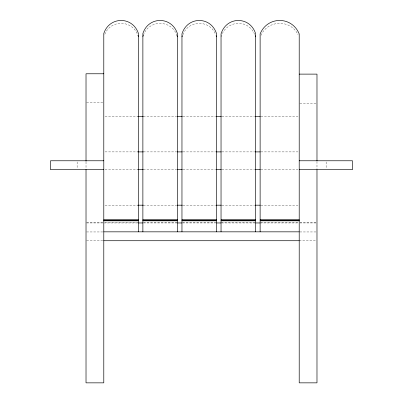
<?xml version="1.0" encoding="UTF-8"?>
<svg xmlns="http://www.w3.org/2000/svg" width="403" height="403" viewBox="0 0 403 403"><rect width="100%" height="100%" fill="white"/><g stroke="black" fill="none" stroke-linecap="round" stroke-linejoin="round"><path stroke-width="0.3" stroke-dasharray="2.02 1.51" d="M182.972 34.623C188.463 19.626 210.094 19.626 215.585 34.623M221.04 36.834C225.967 20.009 248.727 18.357 254.928 35.177M143.397 35.323C148.853 19.183 171.895 19.566 177.008 35.736M104.835 34.255C110.699 19.42 132.194 19.888 137.645 34.794M260.973 35.358C267.869 19.656 290.84 19.238 298.089 34.87M86.63 102.846L103.173 102.846M299.827 103.188L316.37 103.188M105.042 116.356L137.72 116.356M143.372 116.356L176.68 116.356M182.962 116.356L215.64 116.356M221.922 116.356L254.6 116.356M260.882 116.356L297.958 116.356M105.042 151.891L137.72 151.891M143.372 151.891L176.68 151.891M182.962 151.891L215.64 151.891M221.922 151.891L254.6 151.891M260.882 151.891L297.958 151.891M105.042 169.658L137.72 169.658M143.372 169.658L176.68 169.658M182.962 169.658L215.64 169.658M221.922 169.658L254.6 169.658M260.882 169.658L297.958 169.658M105.042 205.187L137.72 205.187M143.372 205.187L176.68 205.187M182.962 205.187L215.64 205.187M221.922 205.187L254.6 205.187M260.882 205.187L297.958 205.187M105.022 222.229L137.811 222.229M143.488 222.229L176.897 222.229M182.574 222.229L216.602 222.229M221.04 222.229L255.069 222.229M260.751 222.229L297.973 222.229M86.63 222.758L103.173 222.758M299.827 222.758L316.37 222.758M86.63 222.955L103.173 222.955M103.788 222.955L137.811 222.955M143.488 222.955L176.897 222.955M182.574 222.955L215.363 222.955M221.66 222.955L255.069 222.955M260.126 222.955L297.973 222.955M299.827 222.955L316.37 222.955M86.63 231.952L103.173 231.952M299.827 231.952L316.37 231.952M86.63 240.722L103.788 240.722M299.212 240.722L316.37 240.722M326.138 161.956L326.138 168.469M316.98 161.482L316.98 169.028M86.02 161.895L86.02 168.872M77.134 161.956L77.134 168.469"/><path stroke-width="0.6" d="M181.96 36.834L182.463 35.731M142.874 36.406L143.397 35.323M103.788 73.774L86.02 73.774L86.02 161.271M299.212 74.117L316.98 74.117L316.98 160.878M137.72 116.356L143.372 116.356M177.305 116.356L182.332 116.356M216.265 116.356L221.292 116.356M255.225 116.356L260.252 116.356M137.72 151.891L143.372 151.891M177.305 151.891L182.332 151.891M216.265 151.891L221.292 151.891M255.225 151.891L260.252 151.891M103.788 160.772L50.486 160.772L50.486 169.658L103.788 169.658M299.212 160.772L352.514 160.772L352.514 169.658L299.212 169.658M137.72 169.658L143.372 169.658M177.305 169.658L182.332 169.658M216.265 169.658L221.292 169.658M255.225 169.658L260.252 169.658M137.72 205.187L143.372 205.187M177.305 205.187L182.332 205.187M216.265 205.187L221.292 205.187M255.225 205.187L260.252 205.187M103.788 219.323L138.431 219.323M142.874 219.323L177.516 219.323M181.96 219.323L216.602 219.323M221.04 219.323L255.688 219.323M260.126 219.323L299.212 219.323M103.788 220.733L138.431 220.733M142.874 220.733L177.516 220.733M181.96 220.733L216.602 220.733M221.04 220.733L255.688 220.733M260.126 220.733L299.212 220.733M103.788 220.773L138.431 220.773M142.874 220.773L177.516 220.773M181.96 220.773L216.602 220.773M221.04 220.773L255.688 220.773M260.126 220.773L299.212 220.773M138.431 222.955L142.874 222.955M177.516 222.955L181.96 222.955M216.602 222.955L221.04 222.955M255.688 222.955L260.126 222.955M103.788 231.836L299.212 231.836M103.788 240.722L299.212 240.722M137.907 35.328L138.431 36.406M177.008 35.736L177.516 36.834M255.18 35.731L255.688 36.834M216.094 35.731L216.602 36.834M316.98 169.658L316.98 382.85L299.212 382.85L299.212 33.928C291.943 15.969 267.401 15.969 260.126 33.928L260.126 231.836M255.688 231.836L255.688 33.928C250.313 15.999 226.415 15.999 221.04 33.928L221.04 231.836M216.602 231.836L216.602 33.928C211.227 15.999 187.33 15.999 181.96 33.928L181.96 231.836M177.516 231.836L177.516 33.928C172.177 16.266 148.581 15.863 142.874 33.499L142.874 231.836M138.431 231.836L138.431 33.499C132.758 16.12 109.46 16.12 103.788 33.499L103.788 382.85L86.02 382.85L86.02 169.451"/></g></svg>
